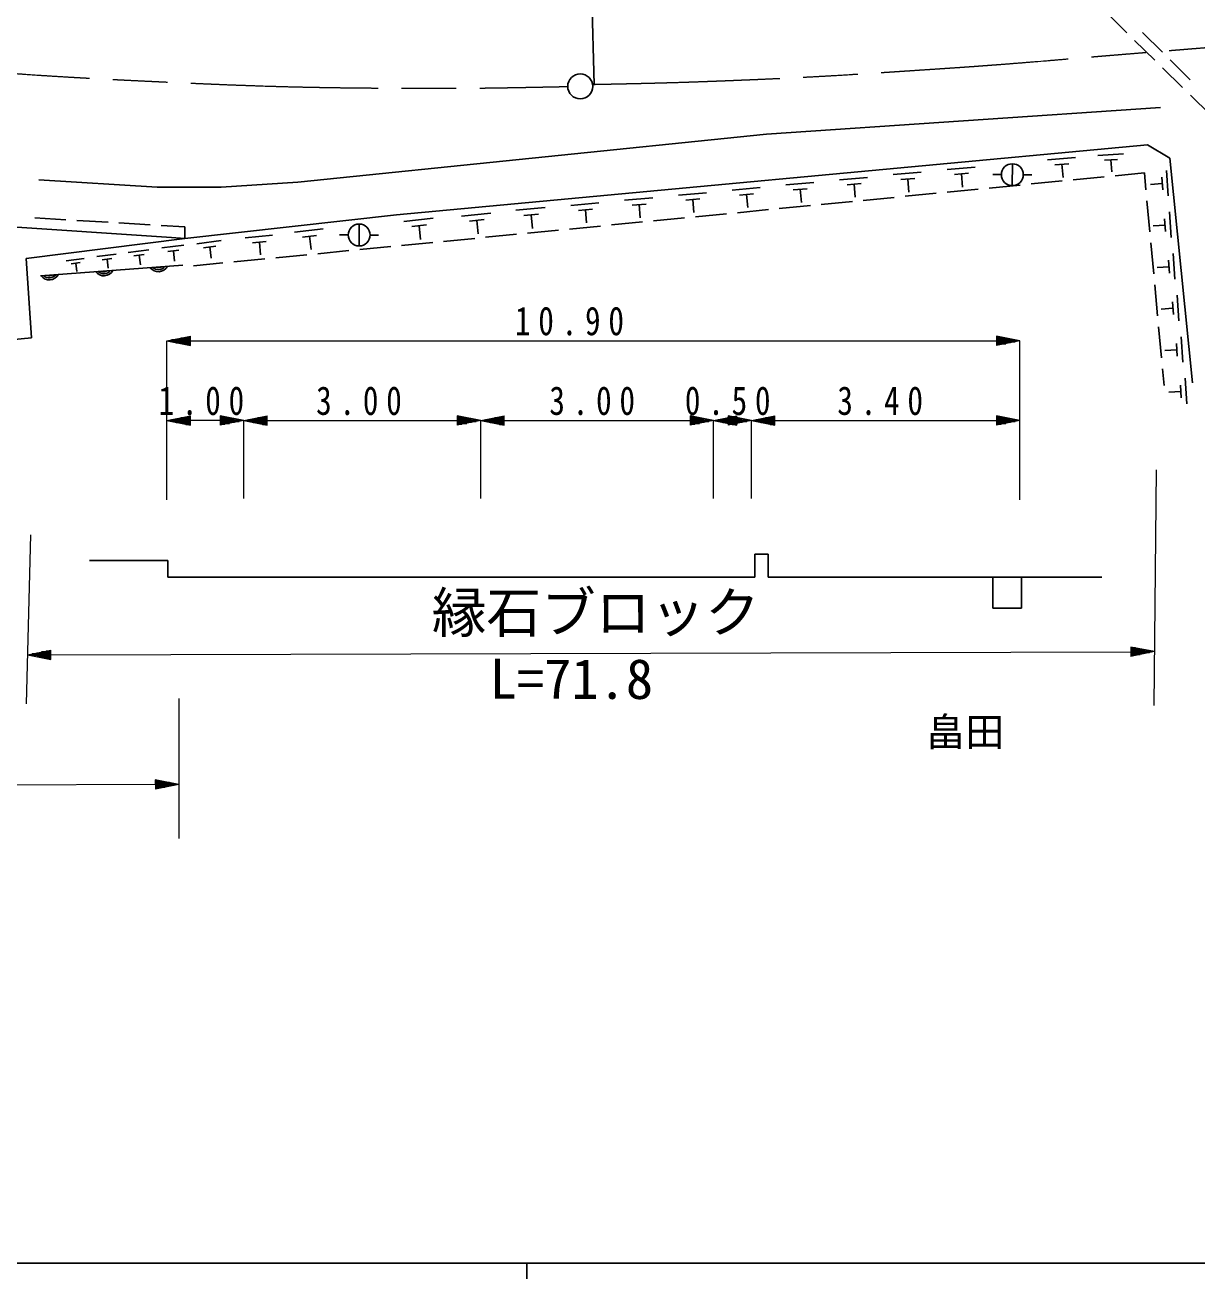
# Model space of a CAD drawing. Units: millimetres, scale not verified. Extents: x 40000 to 680000, y 20000 to 380000.
# Drawn here: x 235872 to 310913, y 204000 to 284292 of the extents above; entities that cross this region are included whole.
import ezdxf
from ezdxf.enums import TextEntityAlignment as Align

# ---------------------------------------------------------------- set-up
doc = ezdxf.new("R2010")
doc.units = ezdxf.units.MM
doc.header["$LTSCALE"] = 1000
doc.linetypes.add('CHAIN', pattern=[18.5, 12, -1.5, 3.5, -1.5])
for name, color, linetype, lineweight in [('M-BGD', 7, 'Continuous', 25), ('M-BMK', 2, 'CHAIN', 13), ('M-BMK-SRVR', 3, 'Continuous', 25), ('M-STR-HTXT', 7, 'Continuous', 13), ('M-STR-STRD', 7, 'Continuous', 25), ('M-TTL-BAND', 7, 'Continuous', 25)]:
    doc.layers.add(name, color=color, linetype=linetype, lineweight=lineweight)
doc.layers.add('M-BMK-HTXT', color=7, linetype='Continuous')
doc.styles.add('ＭＳ ゴシック', font='')
doc.styles.get('ＭＳ ゴシック').set_extended_font_data('MS Gothic')

msp = doc.modelspace()

# ---------------------------------------------------------------- linework, layer by layer
at = {"layer": 'M-BGD'}
for p, q in [((305142, 285066), (306427, 283805)), ((307421, 283809), (308705, 282548)), ((306926, 283315), (308210, 282053)), ((309204, 282057), (310487, 280795)), ((308710, 281563), (309994, 280302)), ((310494, 279811), (311778, 278550)), ((259657, 272133), (307747, 276620)), ((307747, 276620), (309187, 275774)), ((299097, 275410), (299090, 274010)), ((301341, 275659), (303137, 275814)), ((301821, 275339), (302719, 275416)), ((304569, 275932), (306206, 276040)), ((305000, 275632), (305818, 275686)), ((305409, 275659), (305460, 274895)), ((309187, 275774), (310626, 261380)), ((291468, 274714), (293264, 274869)), ((294909, 275042), (296705, 275197)), ((295389, 274722), (296287, 274799)), ((295838, 274760), (295910, 273922)), ((298394, 274720), (297845, 274729)), ((299793, 274700), (300342, 274692)), ((302270, 275377), (302343, 274539)), ((305668, 274640), (307546, 274824)), ((307546, 274824), (307647, 273739)), ((308968, 274986), (309078, 273349)), ((281146, 273731), (282942, 273885)), ((284587, 274059), (286383, 274213)), ((285067, 273738), (285965, 273815)), ((288027, 274387), (289824, 274541)), ((288507, 274066), (289406, 274143)), ((288956, 274105), (289029, 273266)), ((291948, 274394), (292846, 274471)), ((292397, 274432), (292470, 273594)), ((297606, 273853), (299597, 274048)), ((300293, 274116), (302284, 274310)), ((302981, 274378), (304971, 274572)), ((308696, 274146), (307932, 274094)), ((308668, 274555), (308723, 273737)), ((274265, 273075), (276061, 273230)), ((277706, 273403), (279502, 273558)), ((278186, 273083), (279084, 273160)), ((278635, 273121), (278707, 272283)), ((281626, 273410), (282524, 273488)), ((282075, 273449), (282148, 272611)), ((285516, 273777), (285589, 272939)), ((286857, 272803), (288848, 272998)), ((289545, 273066), (291535, 273260)), ((292232, 273328), (294222, 273523)), ((294919, 273591), (296909, 273785)), ((307712, 273042), (307896, 271050)), ((263827, 272058), (265691, 272255)), ((267302, 272431), (269178, 272607)), ((270824, 272748), (272621, 272902)), ((271304, 272427), (272202, 272504)), ((271753, 272466), (271826, 271627)), ((274745, 272755), (275643, 272832)), ((275194, 272793), (275267, 271955)), ((278796, 272016), (280786, 272210)), ((281483, 272278), (283473, 272473)), ((284170, 272541), (286161, 272735)), ((309147, 272323), (309257, 270686)), ((232394, 271540), (245255, 270687)), ((238492, 271825), (236495, 271945)), ((241187, 271662), (239190, 271783)), ((243882, 271499), (241885, 271620)), ((246103, 271365), (244580, 271457)), ((246103, 270618), (259657, 272133)), ((257268, 271552), (257261, 270152)), ((260126, 271719), (261997, 271917)), ((260633, 271394), (261569, 271493)), ((261101, 271444), (261194, 270571)), ((264333, 271734), (265265, 271833)), ((264799, 271784), (264892, 270914)), ((267806, 272100), (268744, 272188)), ((268275, 272144), (268358, 271269)), ((270734, 271229), (272725, 271423)), ((273421, 271491), (275412, 271686)), ((276108, 271754), (278099, 271948)), ((308875, 271482), (308111, 271430)), ((308847, 271891), (308902, 271073)), ((246103, 270618), (235950, 269339)), ((245255, 270687), (246103, 270618)), ((246103, 270618), (246103, 271365)), ((249964, 270660), (251712, 270834)), ((253133, 271024), (254953, 271238)), ((253631, 270714), (254541, 270820)), ((254086, 270767), (254186, 269917)), ((256565, 270862), (256016, 270870)), ((257964, 270842), (258513, 270833)), ((262672, 270441), (264663, 270636)), ((265360, 270704), (267350, 270898)), ((268047, 270966), (270037, 271161)), ((242480, 269735), (243804, 269907)), ((244627, 270024), (246031, 270206)), ((245015, 269789), (245717, 269880)), ((245366, 269834), (245451, 269179)), ((246880, 270291), (248427, 270491)), ((247307, 270031), (248081, 270132)), ((247694, 270082), (247788, 269360)), ((250436, 270354), (251310, 270441)), ((250873, 270397), (250954, 269581)), ((254611, 269654), (256601, 269849)), ((257298, 269917), (259288, 270111)), ((259985, 270179), (261976, 270373)), ((307961, 270353), (308145, 268362)), ((235950, 269339), (236289, 264259)), ((238508, 269200), (239657, 269349)), ((238825, 269007), (239399, 269082)), ((239112, 269044), (239182, 268508)), ((240474, 269465), (241701, 269624)), ((240813, 269260), (241426, 269339)), ((241119, 269299), (241194, 268727)), ((242845, 269514), (243507, 269599)), ((243176, 269556), (243257, 268939)), ((246661, 268878), (248540, 269061)), ((249236, 269129), (251227, 269324)), ((251923, 269392), (253914, 269586)), ((309099, 269230), (309153, 268411)), ((309398, 269661), (309508, 268024)), ((236856, 268229), (245973, 268914)), ((309126, 268820), (308362, 268769)), ((308210, 267665), (308395, 265673)), ((309650, 266999), (309760, 265362)), ((309377, 266159), (308614, 266107)), ((309350, 266568), (309405, 265749)), ((308459, 264976), (308644, 262985)), ((236289, 264259), (232817, 263920)), ((309901, 264337), (310011, 262700)), ((309629, 263497), (308865, 263445)), ((309601, 263906), (309656, 263088)), ((308708, 262288), (308809, 261203)), ((309853, 261244), (309908, 260426)), ((310153, 261675), (310262, 260038)), ((309880, 260835), (309116, 260783)), ((240000, 250000), (245005, 250000)), ((245005, 250000), (245005, 248930)), ((282596, 248930), (282596, 250415)), ((282596, 250415), (283456, 250415)), ((283456, 250415), (283456, 248930)), ((245005, 248930), (282596, 248930)), ((283456, 248930), (304823, 248930)), ((297848, 246945), (297848, 248930)), ((299690, 248930), (299690, 246945)), ((299690, 246945), (297848, 246945))]:
    msp.add_line(p, q, dxfattribs=at)
for centre in [(299093, 274710), (257265, 270852)]:
    msp.add_circle(centre, 700, dxfattribs=at)
for centre, radius, start, end in [((237428, 268627), 654, 217.07715, 331.51899), ((237428, 268627), 523, 226.88839, 321.70775), ((237428, 268627), 392, 248.76485, 299.8313), ((240918, 268889), 654, 217.07715, 331.51899), ((240918, 268889), 523, 226.88839, 321.70775), ((240918, 268889), 392, 248.76485, 299.8313), ((244408, 269151), 654, 217.07715, 331.51899), ((244408, 269151), 523, 226.88839, 321.70775), ((244408, 269151), 392, 248.76485, 299.8313)]:
    msp.add_arc(centre, radius, start, end, dxfattribs=at)
at = {"layer": 'M-BMK'}
for points, knots in [([(173214, 290219), (178736, 289031), (180189, 288730), (184680, 287874), (190125, 286836), (193189, 286323), (198666, 285474), (205413, 284429), (209200, 283882), (215978, 283063), (221086, 282446), (223951, 282118), (229079, 281681), (234652, 281206), (237779, 280985), (243367, 280719), (249426, 280432), (252824, 280295), (258890, 280257), (263472, 280228), (264972, 280240), (270622, 280360)], [0, 0, 0, 0, 1, 1, 1, 2, 2, 2, 3, 3, 3, 4, 4, 4, 5, 5, 5, 6, 6, 6, 7, 7, 7, 7]), ([(272212, 280494), (276888, 280591), (278109, 280627), (281887, 280780), (286810, 280979), (289564, 281179), (294481, 281502), (299506, 281833), (302315, 282113), (307334, 282517), (315585, 283181), (318173, 283409), (328451, 284285)], [0, 0, 0, 0, 1, 1, 1, 2, 2, 2, 3, 3, 3, 4, 4, 4, 4])]:
    msp.add_open_spline(points, degree=3, knots=knots, dxfattribs=at)
at = {"layer": 'M-BMK-SRVR'}
msp.add_line((272318, 280495), (271576, 309491), dxfattribs=at)
msp.add_circle((271422, 280367), 800, dxfattribs=at)
at = {"layer": 'M-STR-HTXT'}
for p, q in [((244956, 264068), (246456, 264368)), ((245556, 264188), (246456, 264188)), ((246456, 264248), (245856, 264248)), ((246156, 264308), (246456, 264308)), ((246456, 263768), (246456, 264368)), ((299576, 264068), (298076, 264368)), ((298076, 264368), (298076, 263768)), ((298376, 264308), (298076, 264308)), ((298076, 264248), (298676, 264248)), ((298976, 264188), (298076, 264188)), ((244956, 253896), (244956, 264068)), ((244956, 264068), (246456, 263768)), ((244956, 264068), (246456, 264068)), ((246456, 264128), (245256, 264128)), ((246456, 264008), (245256, 264008)), ((245556, 263948), (246456, 263948)), ((246456, 263888), (245856, 263888)), ((246156, 263828), (246456, 263828)), ((246456, 264068), (298076, 264068)), ((298076, 264128), (299276, 264128)), ((299576, 264068), (298076, 263768)), ((299576, 264068), (298076, 264068)), ((298076, 264008), (299276, 264008)), ((298976, 263948), (298076, 263948)), ((298076, 263888), (298676, 263888)), ((298376, 263828), (298076, 263828)), ((299576, 253896), (299576, 264068)), ((244956, 258964), (246456, 259264)), ((244956, 258964), (246456, 258664)), ((244956, 258964), (246456, 258964)), ((246456, 259024), (245256, 259024)), ((246456, 258904), (245256, 258904)), ((245556, 259084), (246456, 259084)), ((245556, 258844), (246456, 258844)), ((246456, 259144), (245856, 259144)), ((246456, 258784), (245856, 258784)), ((246156, 259204), (246456, 259204)), ((246156, 258724), (246456, 258724)), ((246456, 258664), (246456, 259264)), ((248373, 258964), (246456, 258964)), ((249873, 258964), (248373, 259264)), ((248373, 259264), (248373, 258664)), ((248673, 259204), (248373, 259204)), ((248373, 259144), (248973, 259144)), ((249273, 259084), (248373, 259084)), ((248373, 259024), (249573, 259024)), ((249873, 258964), (248373, 258664)), ((249873, 258964), (248373, 258964)), ((248373, 258904), (249573, 258904)), ((249273, 258844), (248373, 258844)), ((248373, 258784), (248973, 258784)), ((248673, 258724), (248373, 258724)), ((249873, 258964), (251373, 259264)), ((249873, 253977), (249873, 258964)), ((249873, 258964), (251373, 258664)), ((249873, 258964), (251373, 258964)), ((251373, 259024), (250173, 259024)), ((251373, 258904), (250173, 258904)), ((250473, 259084), (251373, 259084)), ((250473, 258844), (251373, 258844)), ((251373, 259144), (250773, 259144)), ((251373, 258784), (250773, 258784)), ((251073, 259204), (251373, 259204)), ((251073, 258724), (251373, 258724)), ((251373, 258664), (251373, 259264)), ((251373, 258964), (263551, 258964)), ((265051, 258964), (263551, 259264)), ((263551, 259264), (263551, 258664)), ((263851, 259204), (263551, 259204)), ((263551, 259144), (264151, 259144)), ((264451, 259084), (263551, 259084)), ((263551, 259024), (264751, 259024)), ((265051, 258964), (263551, 258664)), ((265051, 258964), (263551, 258964)), ((263551, 258904), (264751, 258904)), ((264451, 258844), (263551, 258844)), ((263551, 258784), (264151, 258784)), ((263851, 258724), (263551, 258724)), ((265051, 258964), (266551, 259264)), ((265051, 253977), (265051, 258964)), ((265051, 258964), (266551, 258664)), ((265051, 258964), (266551, 258964)), ((266551, 259024), (265351, 259024)), ((266551, 258904), (265351, 258904)), ((265651, 259084), (266551, 259084)), ((265651, 258844), (266551, 258844)), ((266551, 259144), (265951, 259144)), ((266551, 258784), (265951, 258784)), ((266251, 259204), (266551, 259204)), ((266251, 258724), (266551, 258724)), ((266551, 258664), (266551, 259264)), ((266551, 258964), (278453, 258964)), ((279953, 258964), (278453, 259264)), ((278453, 259264), (278453, 258664)), ((278753, 259204), (278453, 259204)), ((278453, 259144), (279053, 259144)), ((279353, 259084), (278453, 259084)), ((278453, 259024), (279653, 259024)), ((279953, 258964), (278453, 258664)), ((279953, 258964), (278453, 258964)), ((278453, 258904), (279653, 258904)), ((279353, 258844), (278453, 258844)), ((278453, 258784), (279053, 258784)), ((278753, 258724), (278453, 258724)), ((279953, 258964), (281453, 259264)), ((279953, 253977), (279953, 258964)), ((279953, 258964), (281453, 258664)), ((279953, 258964), (281453, 258964)), ((281453, 259024), (280253, 259024)), ((281453, 258904), (280253, 258904)), ((280553, 259084), (281453, 259084)), ((280553, 258844), (281453, 258844)), ((281453, 259144), (280853, 259144)), ((281453, 258784), (280853, 258784)), ((282385, 258964), (280885, 259264)), ((280885, 259264), (280885, 258664)), ((281185, 259204), (280885, 259204)), ((280885, 259144), (281485, 259144)), ((281785, 259084), (280885, 259084)), ((280885, 259024), (282085, 259024)), ((282385, 258964), (280885, 258664)), ((282385, 258964), (280885, 258964)), ((280885, 258904), (282085, 258904)), ((281785, 258844), (280885, 258844)), ((280885, 258784), (281485, 258784)), ((281185, 258724), (280885, 258724)), ((281153, 259204), (281453, 259204)), ((281153, 258724), (281453, 258724)), ((281453, 258664), (281453, 259264)), ((282385, 258964), (283885, 259264)), ((282385, 253977), (282385, 258964)), ((282385, 258964), (283885, 258664)), ((282385, 258964), (283885, 258964)), ((283885, 259024), (282685, 259024)), ((283885, 258904), (282685, 258904)), ((282985, 259084), (283885, 259084)), ((282985, 258844), (283885, 258844)), ((283885, 259144), (283285, 259144)), ((283885, 258784), (283285, 258784)), ((283585, 259204), (283885, 259204)), ((283585, 258724), (283885, 258724)), ((283885, 258664), (283885, 259264)), ((283885, 258964), (298076, 258964)), ((299576, 258964), (298076, 259264)), ((298076, 259264), (298076, 258664)), ((298376, 259204), (298076, 259204)), ((298076, 259144), (298676, 259144)), ((298976, 259084), (298076, 259084)), ((298076, 259024), (299276, 259024)), ((299576, 258964), (298076, 258664)), ((299576, 258964), (298076, 258964)), ((298076, 258904), (299276, 258904)), ((298976, 258844), (298076, 258844)), ((298076, 258784), (298676, 258784)), ((298376, 258724), (298076, 258724)), ((308298, 255811), (308153, 240715)), ((236219, 251650), (235948, 240833)), ((236027, 243969), (237526, 244273)), ((236626, 244090), (237526, 244093)), ((237526, 244153), (236926, 244151)), ((237226, 244212), (237526, 244213)), ((237528, 243673), (237526, 244273)), ((237527, 243973), (306686, 244164)), ((308186, 244168), (306685, 244464)), ((306685, 244464), (306687, 243864)), ((306985, 244405), (306685, 244404)), ((306686, 244344), (307286, 244346)), ((307586, 244287), (306686, 244284)), ((306686, 244224), (307886, 244227)), ((308186, 244168), (306686, 244164)), ((306686, 244104), (307886, 244107)), ((308186, 244168), (306687, 243864)), ((236027, 243969), (237527, 243973)), ((236027, 243969), (237528, 243673)), ((237527, 244033), (236327, 244030)), ((237527, 243913), (236327, 243910)), ((236627, 243850), (237527, 243853)), ((237527, 243793), (236927, 243791)), ((237227, 243732), (237527, 243733)), ((307586, 244047), (306686, 244044)), ((306687, 243984), (307287, 243986)), ((306987, 243925), (306687, 243924)), ((245721, 241173), (245708, 232214)), ((244213, 235662), (68368, 234757)), ((245713, 235670), (244211, 235962)), ((244211, 235962), (244215, 235362)), ((244512, 235904), (244212, 235902)), ((244212, 235842), (244812, 235845)), ((245112, 235787), (244212, 235782)), ((244213, 235722), (245413, 235728)), ((245713, 235670), (244213, 235662)), ((244213, 235602), (245413, 235608)), ((245114, 235547), (244214, 235542)), ((244214, 235482), (244814, 235485)), ((244514, 235424), (244214, 235422)), ((245713, 235670), (244215, 235362))]:
    msp.add_line(p, q, dxfattribs=at)
at = {"layer": 'M-STR-STRD'}
for p, q in [((308573, 279017), (283342, 277302)), ((283342, 277302), (253329, 274230)), ((244321, 273923), (236743, 274378)), ((248435, 273913), (244321, 273923)), ((253329, 274230), (248435, 273913))]:
    msp.add_line(p, q, dxfattribs=at)
at = {"layer": 'M-TTL-BAND'}
for p, q in [((40000, 205000), (579000, 205000)), ((268000, 205000), (268000, 204000))]:
    msp.add_line(p, q, dxfattribs=at)

# ---------------------------------------------------------------- texts
at = {"layer": 'M-BMK-HTXT', "style": 'ＭＳ ゴシック'}
msp.add_text('畠田', height=1833, dxfattribs=at).set_placement((296072, 239033), align=Align.MIDDLE_CENTER)
at = {"layer": 'M-STR-HTXT', "style": 'ＭＳ ゴシック'}
for s, rotation, p in [('縁石ブロック', 0.054, (261918, 244623)), ('L=71.8', 359.903, (265614, 240386))]:
    msp.add_text(s, height=2566, rotation=rotation, dxfattribs=at).set_placement(p, align=Align.BOTTOM_LEFT)
at = {"layer": 'M-STR-HTXT', "char_height": 1833, "attachment_point": 8, "style": 'ＭＳ ゴシック'}
for s, insert in [('\\T1.5;\\W0.8;10.90', (270981, 264403)), ('\\T1.5;\\W0.8;1.00', (247408, 259299)), ('\\T1.5;\\W0.8;3.00', (257502, 259299)), ('\\T1.5;\\W0.8;3.00', (272436, 259299)), ('\\T1.5;\\W0.8;0.50', (281114, 259299)), ('\\T1.5;\\W0.8;3.40', (290878, 259299))]:
    msp.add_mtext(s, dxfattribs=dict(at, insert=insert))

doc.saveas('drawing.dxf')
